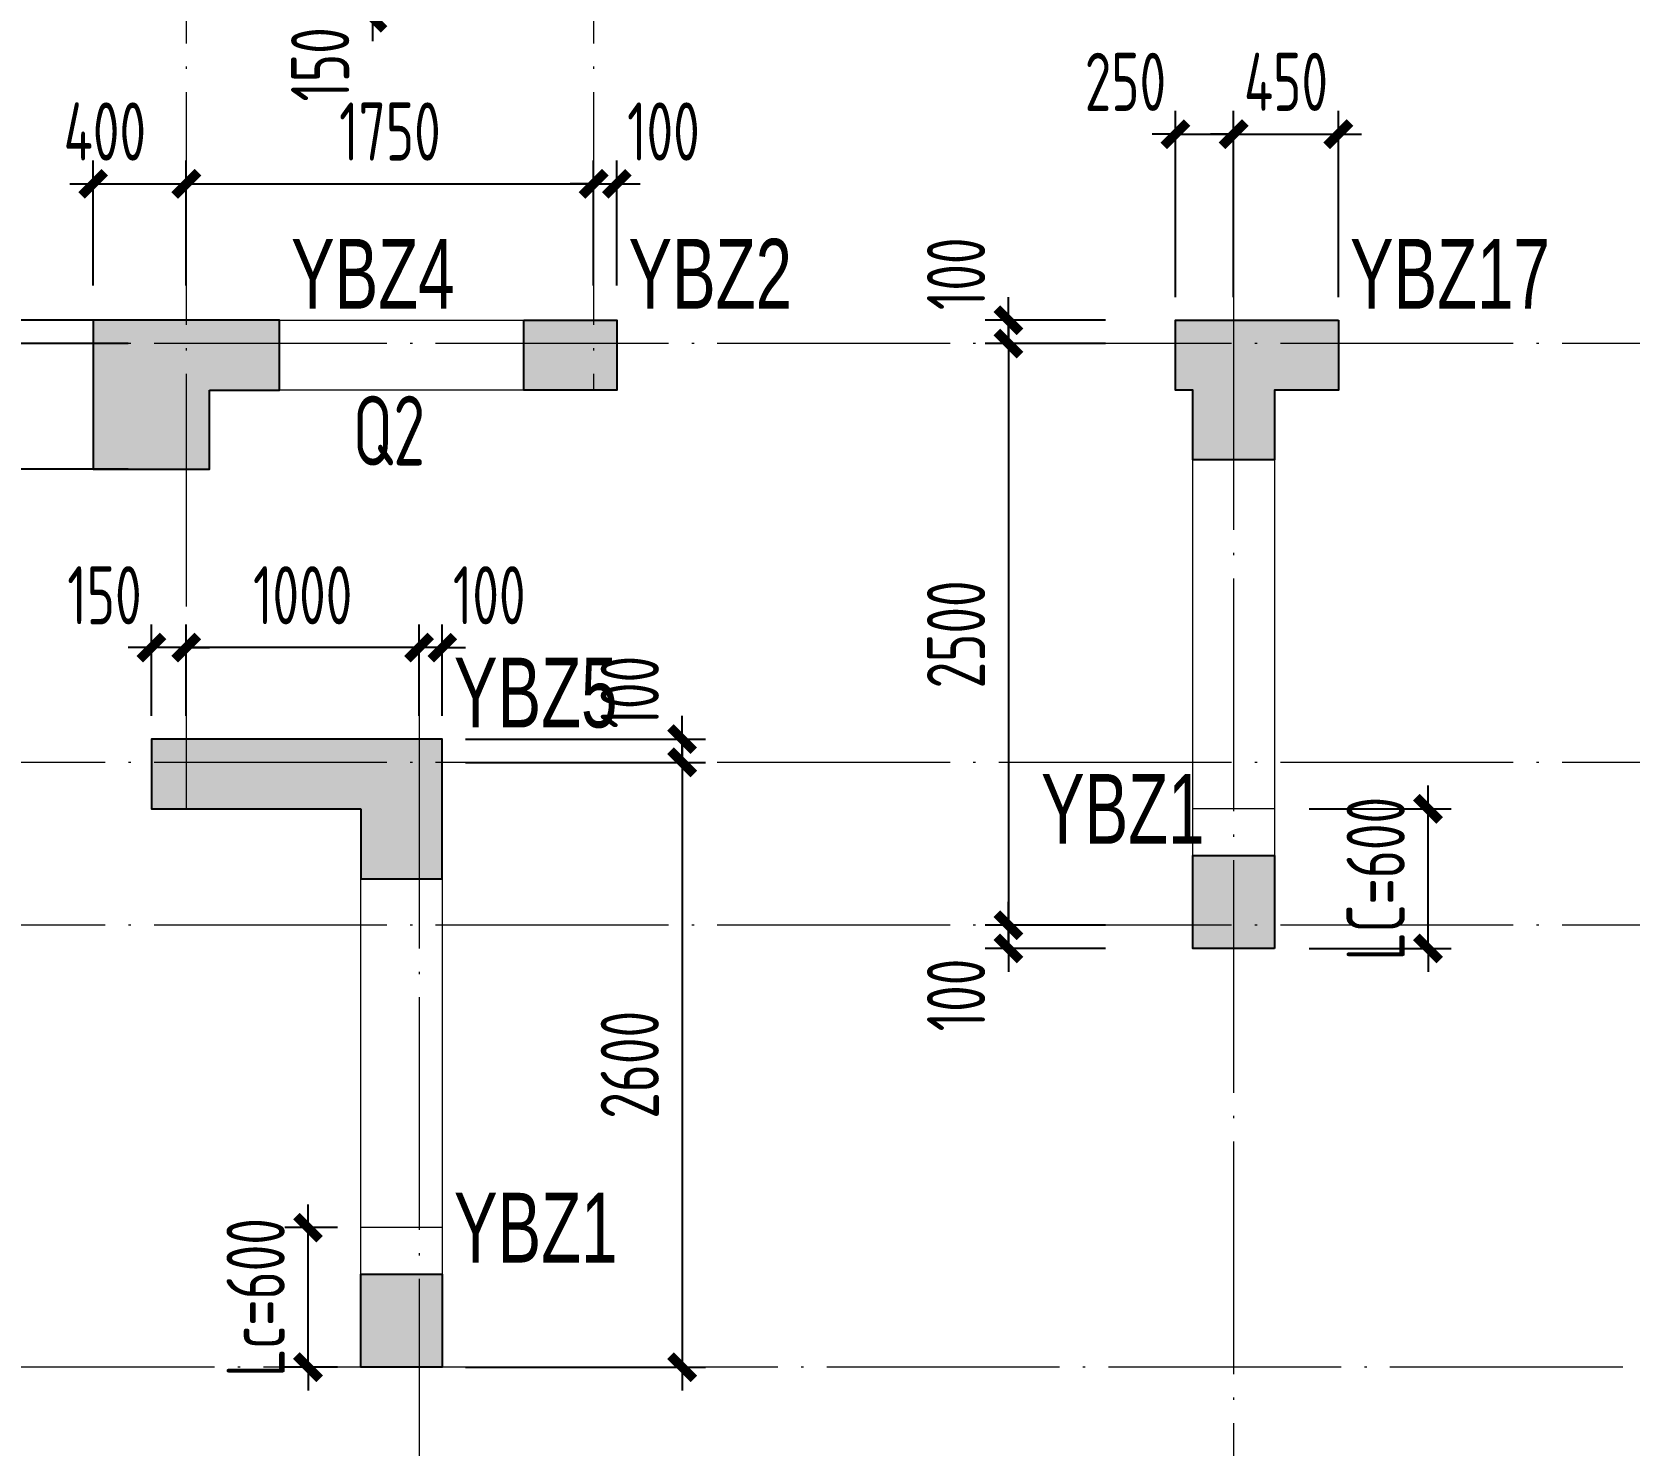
# Model space of a CAD drawing. Extents: x 5874492 to 7194610, y -939842 to -279257.
# Drawn here: x 6306081 to 6312943, y -470524 to -464450 of the extents above; entities that cross this region are included whole.
import ezdxf

# ---------------------------------------------------------------- set-up
doc = ezdxf.new("R2010")
doc.units = 0
doc.header["$LTSCALE"] = 1000
doc.linetypes.add('DOTE', pattern=[2.42, 2, -0.2, 0.02, -0.2])
for name, color, linetype, lineweight in [('A-轴线-塔楼', 1, 'DOTE', 9), ('A-轴线-隔墙', 41, 'DOTE', 9), ('S-基础-HATCH', 251, 'Continuous', 20), ('S-墙柱-DIM', 3, 'Continuous', 20), ('S-墙柱-Lc填充', 8, 'Continuous', 20), ('S-墙柱-WALL', 6, 'Continuous', 20), ('S-墙柱-编号', 4, 'Continuous', 20), ('S-轴网-轴线', 1, 'DOTE', 9), ('S-通用-TEXT', 7, 'Continuous', 20)]:
    doc.layers.add(name, color=color, linetype=linetype, lineweight=lineweight)
doc.layers.add('COLU_TH', color=5, linetype='Continuous')
doc.styles.add('BW_Dim', font='Bweng.shx', dxfattribs={"width": 0.7, "bigfont": 'hztxt.shx'})
doc.styles.add('TSSD_Dimension', font='tssdeng.shx', dxfattribs={"width": 0.7, "bigfont": 'tssdchn.shx'})
doc.styles.add('TSSD_Rein', font='tssdeng.shx', dxfattribs={"width": 0.7, "bigfont": 'hztxt.shx'})
doc.dimstyles.new('TSSD_100_100', dxfattribs={"dimtxt": 250, "dimasz": 100, "dimexe": 100, "dimexo": 100, "dimgap": 100, "dimtad": 1, "dimdec": 0, "dimzin": 0, "dimdsep": 46, "dimtxsty": 'TSSD_Dimension', "dimblk": 'ARCHTICK', "dimcen": 0, "dimdle": 100, "dimclrt": 7, "dimadec": 0, "dimazin": 0, "dimtfac": 1, "dimtdec": 0, "dimtix": 1, "dimtmove": 2, "dimatfit": 0, "dimfxl": 0, "dimtolj": 1, "dimtzin": 0, "dimarcsym": 0})

# ---------------------------------------------------------------- blocks, each defined once
blk = doc.blocks.new('_ArchTick')
at = {"color": 0, "linetype": 'ByBlock', "const_width": 0.4}
blk.add_lwpolyline([(-0.5, -0.5), (0.5, 0.5)], dxfattribs=at)
blk = doc.blocks.new('*D2062')
at = {"layer": 'Defpoints', "color": 0, "transparency": 16777216}
for p in [(6306594.5, -465789.2), (6305794.5, -466329.2), (6306594.5, -466329.2)]:
    blk.add_point(p, dxfattribs=at)
at = {"layer": 'S-墙柱-DIM', "color": 0, "lineweight": -2, "transparency": 16777216}
for p, q in [((6305794.5, -465789.2), (6305794.5, -465689.2)), ((6306494.5, -465789.2), (6305694.5, -465789.2)), ((6305794.5, -465789.2), (6305794.5, -466329.2)), ((6306494.5, -466329.2), (6305694.5, -466329.2)), ((6305794.5, -466329.2), (6305794.5, -466429.2))]:
    blk.add_line(p, q, dxfattribs=at)
at = {"layer": 'S-墙柱-DIM', "color": 0, "lineweight": -2, "transparency": 16777216, "xscale": 100, "yscale": 100, "zscale": 100}
for p, rotation in [((6305794.5, -465789.2), 270), ((6305794.5, -466329.2), 90)]:
    blk.add_blockref('_ArchTick', p, dxfattribs=dict(at, rotation=rotation))
at = {"layer": 'S-墙柱-DIM', "color": 7, "transparency": 16777216, "insert": (6305569.5, -466059.2), "char_height": 250, "attachment_point": 5, "rotation": 90, "style": 'TSSD_Dimension'}
blk.add_mtext('\\A1;540', dxfattribs=at)
blk = doc.blocks.new('*D2063')
at = {"layer": 'Defpoints', "color": 0, "transparency": 16777216}
for p in [(6305794.5, -465689.2), (6306594.5, -465689.2), (6306594.5, -465789.2)]:
    blk.add_point(p, dxfattribs=at)
at = {"layer": 'S-墙柱-DIM', "color": 0, "lineweight": -2, "transparency": 16777216}
for p, q in [((6305794.5, -465689.2), (6305794.5, -465589.2)), ((6306494.5, -465689.2), (6305694.5, -465689.2)), ((6305794.5, -465789.2), (6305794.5, -465689.2)), ((6306494.5, -465789.2), (6305694.5, -465789.2)), ((6305794.5, -465789.2), (6305794.5, -465889.2))]:
    blk.add_line(p, q, dxfattribs=at)
at = {"layer": 'S-墙柱-DIM', "color": 0, "lineweight": -2, "transparency": 16777216, "xscale": 100, "yscale": 100, "zscale": 100}
for p, rotation in [((6305794.5, -465689.2), 270), ((6305794.5, -465789.2), 90)]:
    blk.add_blockref('_ArchTick', p, dxfattribs=dict(at, rotation=rotation))
at = {"layer": 'S-墙柱-DIM', "color": 7, "transparency": 16777216, "insert": (6305569.5, -465489.2), "char_height": 250, "attachment_point": 5, "rotation": 90, "style": 'TSSD_Dimension'}
blk.add_mtext('\\A1;100', dxfattribs=at)
blk = doc.blocks.new('*D2064')
at = {"layer": 'Defpoints', "color": 0, "transparency": 16777216}
for p in [(6306744.5, -465102.7), (6306344.5, -465639.2), (6306744.5, -465639.2)]:
    blk.add_point(p, dxfattribs=at)
at = {"layer": 'S-墙柱-DIM', "color": 0, "lineweight": -2, "transparency": 16777216}
for p, q in [((6306344.5, -465539.2), (6306344.5, -465002.7)), ((6306744.5, -465539.2), (6306744.5, -465002.7)), ((6306244.5, -465102.7), (6306844.5, -465102.7))]:
    blk.add_line(p, q, dxfattribs=at)
at = {"layer": 'S-墙柱-DIM', "color": 0, "lineweight": -2, "transparency": 16777216, "xscale": 100, "yscale": 100, "zscale": 100, "rotation": 180}
blk.add_blockref('_ArchTick', (6306344.5, -465102.7), dxfattribs=at)
at = {"layer": 'S-墙柱-DIM', "color": 0, "lineweight": -2, "transparency": 16777216, "xscale": 100, "yscale": 100, "zscale": 100}
blk.add_blockref('_ArchTick', (6306744.5, -465102.7), dxfattribs=at)
at = {"layer": 'S-墙柱-DIM', "color": 7, "transparency": 16777216, "insert": (6306394.5, -464877.7), "char_height": 250, "attachment_point": 5, "style": 'TSSD_Dimension'}
blk.add_mtext('\\A1;400', dxfattribs=at)
blk = doc.blocks.new('*D2065')
at = {"layer": 'Defpoints', "color": 0, "transparency": 16777216}
for p in [(6308494.5, -465102.7), (6306744.5, -465639.2), (6308494.5, -465639.2)]:
    blk.add_point(p, dxfattribs=at)
at = {"layer": 'S-墙柱-DIM', "color": 0, "lineweight": -2, "transparency": 16777216}
for p, q in [((6306744.5, -465539.2), (6306744.5, -465002.7)), ((6308494.5, -465539.2), (6308494.5, -465002.7)), ((6306644.5, -465102.7), (6308594.5, -465102.7))]:
    blk.add_line(p, q, dxfattribs=at)
at = {"layer": 'S-墙柱-DIM', "color": 0, "lineweight": -2, "transparency": 16777216, "xscale": 100, "yscale": 100, "zscale": 100, "rotation": 180}
blk.add_blockref('_ArchTick', (6306744.5, -465102.7), dxfattribs=at)
at = {"layer": 'S-墙柱-DIM', "color": 0, "lineweight": -2, "transparency": 16777216, "xscale": 100, "yscale": 100, "zscale": 100}
blk.add_blockref('_ArchTick', (6308494.5, -465102.7), dxfattribs=at)
at = {"layer": 'S-墙柱-DIM', "color": 7, "transparency": 16777216, "insert": (6307619.5, -464877.7), "char_height": 250, "attachment_point": 5, "style": 'TSSD_Dimension'}
blk.add_mtext('\\A1;1750', dxfattribs=at)
blk = doc.blocks.new('*D2066')
at = {"layer": 'Defpoints', "color": 0, "transparency": 16777216}
for p in [(6308594.5, -465102.7), (6308494.5, -465639.2), (6308594.5, -465639.2)]:
    blk.add_point(p, dxfattribs=at)
at = {"layer": 'S-墙柱-DIM', "color": 0, "lineweight": -2, "transparency": 16777216}
for p, q in [((6308494.5, -465539.2), (6308494.5, -465002.7)), ((6308594.5, -465539.2), (6308594.5, -465002.7)), ((6308494.5, -465102.7), (6308394.5, -465102.7)), ((6308494.5, -465102.7), (6308594.5, -465102.7)), ((6308594.5, -465102.7), (6308694.5, -465102.7))]:
    blk.add_line(p, q, dxfattribs=at)
at = {"layer": 'S-墙柱-DIM', "color": 0, "lineweight": -2, "transparency": 16777216, "xscale": 100, "yscale": 100, "zscale": 100}
blk.add_blockref('_ArchTick', (6308494.5, -465102.7), dxfattribs=at)
at = {"layer": 'S-墙柱-DIM', "color": 0, "lineweight": -2, "transparency": 16777216, "xscale": 100, "yscale": 100, "zscale": 100, "rotation": 180}
blk.add_blockref('_ArchTick', (6308594.5, -465102.7), dxfattribs=at)
at = {"layer": 'S-墙柱-DIM', "color": 7, "transparency": 16777216, "insert": (6308794.5, -464877.7), "char_height": 250, "attachment_point": 5, "style": 'TSSD_Dimension'}
blk.add_mtext('\\A1;100', dxfattribs=at)
blk = doc.blocks.new('*D2067')
at = {"layer": 'Defpoints', "color": 0, "transparency": 16777216}
for p in [(6307844.5, -467589.2), (6307844.5, -470189.2), (6308875, -470189.2)]:
    blk.add_point(p, dxfattribs=at)
at = {"layer": 'S-墙柱-DIM', "color": 0, "lineweight": -2, "transparency": 16777216}
for p, q in [((6308875, -467489.2), (6308875, -470289.2)), ((6307944.5, -467589.2), (6308975, -467589.2)), ((6307944.5, -470189.2), (6308975, -470189.2))]:
    blk.add_line(p, q, dxfattribs=at)
at = {"layer": 'S-墙柱-DIM', "color": 0, "lineweight": -2, "transparency": 16777216, "xscale": 100, "yscale": 100, "zscale": 100}
for p, rotation in [((6308875, -467589.2), 90), ((6308875, -470189.2), 270)]:
    blk.add_blockref('_ArchTick', p, dxfattribs=dict(at, rotation=rotation))
at = {"layer": 'S-墙柱-DIM', "color": 7, "transparency": 16777216, "insert": (6308650, -468889.2), "char_height": 250, "attachment_point": 5, "rotation": 90, "style": 'TSSD_Dimension'}
blk.add_mtext('\\A1;2600', dxfattribs=at)
blk = doc.blocks.new('*D2068')
at = {"layer": 'Defpoints', "color": 0, "transparency": 16777216}
for p in [(6307844.5, -467489.2), (6308875, -467489.2), (6307844.5, -467589.2)]:
    blk.add_point(p, dxfattribs=at)
at = {"layer": 'S-墙柱-DIM', "color": 0, "lineweight": -2, "transparency": 16777216}
for p, q in [((6308875, -467489.2), (6308875, -467389.2)), ((6307944.5, -467489.2), (6308975, -467489.2)), ((6308875, -467589.2), (6308875, -467489.2)), ((6307944.5, -467589.2), (6308975, -467589.2)), ((6308875, -467589.2), (6308875, -467689.2))]:
    blk.add_line(p, q, dxfattribs=at)
at = {"layer": 'S-墙柱-DIM', "color": 0, "lineweight": -2, "transparency": 16777216, "xscale": 100, "yscale": 100, "zscale": 100}
for p, rotation in [((6308875, -467489.2), 270), ((6308875, -467589.2), 90)]:
    blk.add_blockref('_ArchTick', p, dxfattribs=dict(at, rotation=rotation))
at = {"layer": 'S-墙柱-DIM', "color": 7, "transparency": 16777216, "insert": (6308650, -467287.6), "char_height": 250, "attachment_point": 5, "rotation": 90, "style": 'TSSD_Dimension'}
blk.add_mtext('\\A1;100', dxfattribs=at)
blk = doc.blocks.new('*D2069')
at = {"layer": 'Defpoints', "color": 0, "transparency": 16777216}
for p in [(6306594.5, -467096), (6306594.5, -467489.2), (6306744.5, -467489.2)]:
    blk.add_point(p, dxfattribs=at)
at = {"layer": 'S-墙柱-DIM', "color": 0, "lineweight": -2, "transparency": 16777216}
for p, q in [((6306594.5, -467389.2), (6306594.5, -466996)), ((6306744.5, -467389.2), (6306744.5, -466996)), ((6306594.5, -467096), (6306494.5, -467096)), ((6306744.5, -467096), (6306594.5, -467096)), ((6306744.5, -467096), (6306844.5, -467096))]:
    blk.add_line(p, q, dxfattribs=at)
at = {"layer": 'S-墙柱-DIM', "color": 0, "lineweight": -2, "transparency": 16777216, "xscale": 100, "yscale": 100, "zscale": 100}
blk.add_blockref('_ArchTick', (6306594.5, -467096), dxfattribs=at)
at = {"layer": 'S-墙柱-DIM', "color": 0, "lineweight": -2, "transparency": 16777216, "xscale": 100, "yscale": 100, "zscale": 100, "rotation": 180}
blk.add_blockref('_ArchTick', (6306744.5, -467096), dxfattribs=at)
at = {"layer": 'S-墙柱-DIM', "color": 7, "transparency": 16777216, "insert": (6306392.9, -466871), "char_height": 250, "attachment_point": 5, "style": 'TSSD_Dimension'}
blk.add_mtext('\\A1;150', dxfattribs=at)
blk = doc.blocks.new('*D2070')
at = {"layer": 'Defpoints', "color": 0, "transparency": 16777216}
for p in [(6306744.5, -467096), (6306744.5, -467489.2), (6307744.5, -467489.2)]:
    blk.add_point(p, dxfattribs=at)
at = {"layer": 'S-墙柱-DIM', "color": 0, "lineweight": -2, "transparency": 16777216}
for p, q in [((6306744.5, -467389.2), (6306744.5, -466996)), ((6307744.5, -467389.2), (6307744.5, -466996)), ((6307844.5, -467096), (6306644.5, -467096))]:
    blk.add_line(p, q, dxfattribs=at)
at = {"layer": 'S-墙柱-DIM', "color": 0, "lineweight": -2, "transparency": 16777216, "xscale": 100, "yscale": 100, "zscale": 100, "rotation": 180}
blk.add_blockref('_ArchTick', (6306744.5, -467096), dxfattribs=at)
at = {"layer": 'S-墙柱-DIM', "color": 0, "lineweight": -2, "transparency": 16777216, "xscale": 100, "yscale": 100, "zscale": 100}
blk.add_blockref('_ArchTick', (6307744.5, -467096), dxfattribs=at)
at = {"layer": 'S-墙柱-DIM', "color": 7, "transparency": 16777216, "insert": (6307244.5, -466871), "char_height": 250, "attachment_point": 5, "style": 'TSSD_Dimension'}
blk.add_mtext('\\A1;1000', dxfattribs=at)
blk = doc.blocks.new('*D2071')
at = {"layer": 'Defpoints', "color": 0, "transparency": 16777216}
for p in [(6307744.5, -467096), (6307744.5, -467489.2), (6307844.5, -467489.2)]:
    blk.add_point(p, dxfattribs=at)
at = {"layer": 'S-墙柱-DIM', "color": 0, "lineweight": -2, "transparency": 16777216}
for p, q in [((6307744.5, -467389.2), (6307744.5, -466996)), ((6307844.5, -467389.2), (6307844.5, -466996)), ((6307744.5, -467096), (6307644.5, -467096)), ((6307844.5, -467096), (6307744.5, -467096)), ((6307844.5, -467096), (6307944.5, -467096))]:
    blk.add_line(p, q, dxfattribs=at)
at = {"layer": 'S-墙柱-DIM', "color": 0, "lineweight": -2, "transparency": 16777216, "xscale": 100, "yscale": 100, "zscale": 100}
blk.add_blockref('_ArchTick', (6307744.5, -467096), dxfattribs=at)
at = {"layer": 'S-墙柱-DIM', "color": 0, "lineweight": -2, "transparency": 16777216, "xscale": 100, "yscale": 100, "zscale": 100, "rotation": 180}
blk.add_blockref('_ArchTick', (6307844.5, -467096), dxfattribs=at)
at = {"layer": 'S-墙柱-DIM', "color": 7, "transparency": 16777216, "insert": (6308046.1, -466871), "char_height": 250, "attachment_point": 5, "style": 'TSSD_Dimension'}
blk.add_mtext('\\A1;100', dxfattribs=at)
blk = doc.blocks.new('*D2076')
at = {"layer": 'Defpoints', "color": 0, "transparency": 16777216}
for p in [(6310276.8, -468289.2), (6310794.5, -468289.2), (6310794.5, -468389.2)]:
    blk.add_point(p, dxfattribs=at)
at = {"layer": 'S-墙柱-DIM', "color": 0, "lineweight": -2, "transparency": 16777216}
for p, q in [((6310276.8, -468289.2), (6310276.8, -468189.2)), ((6310694.5, -468289.2), (6310176.8, -468289.2)), ((6310276.8, -468389.2), (6310276.8, -468289.2)), ((6310694.5, -468389.2), (6310176.8, -468389.2)), ((6310276.8, -468389.2), (6310276.8, -468489.2))]:
    blk.add_line(p, q, dxfattribs=at)
at = {"layer": 'S-墙柱-DIM', "color": 0, "lineweight": -2, "transparency": 16777216, "xscale": 100, "yscale": 100, "zscale": 100}
for p, rotation in [((6310276.8, -468289.2), 270), ((6310276.8, -468389.2), 90)]:
    blk.add_blockref('_ArchTick', p, dxfattribs=dict(at, rotation=rotation))
at = {"layer": 'S-墙柱-DIM', "color": 7, "transparency": 16777216, "insert": (6310051.8, -468589.2), "char_height": 250, "attachment_point": 5, "rotation": 90, "style": 'TSSD_Dimension'}
blk.add_mtext('\\A1;100', dxfattribs=at)
blk = doc.blocks.new('*D2077')
at = {"layer": 'Defpoints', "color": 0, "transparency": 16777216}
for p in [(6310794.5, -465789.2), (6310276.8, -468289.2), (6310794.5, -468289.2)]:
    blk.add_point(p, dxfattribs=at)
at = {"layer": 'S-墙柱-DIM', "color": 0, "lineweight": -2, "transparency": 16777216}
for p, q in [((6310276.8, -465689.2), (6310276.8, -468389.2)), ((6310694.5, -465789.2), (6310176.8, -465789.2)), ((6310694.5, -468289.2), (6310176.8, -468289.2))]:
    blk.add_line(p, q, dxfattribs=at)
at = {"layer": 'S-墙柱-DIM', "color": 0, "lineweight": -2, "transparency": 16777216, "xscale": 100, "yscale": 100, "zscale": 100}
for p, rotation in [((6310276.8, -465789.2), 90), ((6310276.8, -468289.2), 270)]:
    blk.add_blockref('_ArchTick', p, dxfattribs=dict(at, rotation=rotation))
at = {"layer": 'S-墙柱-DIM', "color": 7, "transparency": 16777216, "insert": (6310051.8, -467039.2), "char_height": 250, "attachment_point": 5, "rotation": 90, "style": 'TSSD_Dimension'}
blk.add_mtext('\\A1;2500', dxfattribs=at)
blk = doc.blocks.new('*D2078')
at = {"layer": 'Defpoints', "color": 0, "transparency": 16777216}
for p in [(6310276.8, -465689.2), (6310794.5, -465689.2), (6310794.5, -465789.2)]:
    blk.add_point(p, dxfattribs=at)
at = {"layer": 'S-墙柱-DIM', "color": 0, "lineweight": -2, "transparency": 16777216}
for p, q in [((6310276.8, -465689.2), (6310276.8, -465589.2)), ((6310694.5, -465689.2), (6310176.8, -465689.2)), ((6310276.8, -465789.2), (6310276.8, -465689.2)), ((6310694.5, -465789.2), (6310176.8, -465789.2)), ((6310276.8, -465789.2), (6310276.8, -465889.2))]:
    blk.add_line(p, q, dxfattribs=at)
at = {"layer": 'S-墙柱-DIM', "color": 0, "lineweight": -2, "transparency": 16777216, "xscale": 100, "yscale": 100, "zscale": 100}
for p, rotation in [((6310276.8, -465689.2), 270), ((6310276.8, -465789.2), 90)]:
    blk.add_blockref('_ArchTick', p, dxfattribs=dict(at, rotation=rotation))
at = {"layer": 'S-墙柱-DIM', "color": 7, "transparency": 16777216, "insert": (6310051.8, -465489.2), "char_height": 250, "attachment_point": 5, "rotation": 90, "style": 'TSSD_Dimension'}
blk.add_mtext('\\A1;100', dxfattribs=at)
blk = doc.blocks.new('*D2079')
at = {"layer": 'Defpoints', "color": 0, "transparency": 16777216}
for p in [(6311244.5, -464889.2), (6310994.5, -465689.2), (6311244.5, -465689.2)]:
    blk.add_point(p, dxfattribs=at)
at = {"layer": 'S-墙柱-DIM', "color": 0, "lineweight": -2, "transparency": 16777216}
for p, q in [((6310994.5, -465589.2), (6310994.5, -464789.2)), ((6311244.5, -465589.2), (6311244.5, -464789.2)), ((6310994.5, -464889.2), (6310894.5, -464889.2)), ((6310994.5, -464889.2), (6311244.5, -464889.2)), ((6311244.5, -464889.2), (6311344.5, -464889.2))]:
    blk.add_line(p, q, dxfattribs=at)
at = {"layer": 'S-墙柱-DIM', "color": 0, "lineweight": -2, "transparency": 16777216, "xscale": 100, "yscale": 100, "zscale": 100}
blk.add_blockref('_ArchTick', (6310994.5, -464889.2), dxfattribs=at)
at = {"layer": 'S-墙柱-DIM', "color": 0, "lineweight": -2, "transparency": 16777216, "xscale": 100, "yscale": 100, "zscale": 100, "rotation": 180}
blk.add_blockref('_ArchTick', (6311244.5, -464889.2), dxfattribs=at)
at = {"layer": 'S-墙柱-DIM', "color": 7, "transparency": 16777216, "insert": (6310779.5, -464664.2), "char_height": 250, "attachment_point": 5, "style": 'TSSD_Dimension'}
blk.add_mtext('\\A1;250', dxfattribs=at)
blk = doc.blocks.new('*D2080')
at = {"layer": 'Defpoints', "color": 0, "transparency": 16777216}
for p in [(6311694.5, -464889.2), (6311244.5, -465689.2), (6311694.5, -465689.2)]:
    blk.add_point(p, dxfattribs=at)
at = {"layer": 'S-墙柱-DIM', "color": 0, "lineweight": -2, "transparency": 16777216}
for p, q in [((6311244.5, -465589.2), (6311244.5, -464789.2)), ((6311694.5, -465589.2), (6311694.5, -464789.2)), ((6311244.5, -464889.2), (6311144.5, -464889.2)), ((6311244.5, -464889.2), (6311694.5, -464889.2)), ((6311694.5, -464889.2), (6311794.5, -464889.2))]:
    blk.add_line(p, q, dxfattribs=at)
at = {"layer": 'S-墙柱-DIM', "color": 0, "lineweight": -2, "transparency": 16777216, "xscale": 100, "yscale": 100, "zscale": 100}
blk.add_blockref('_ArchTick', (6311244.5, -464889.2), dxfattribs=at)
at = {"layer": 'S-墙柱-DIM', "color": 0, "lineweight": -2, "transparency": 16777216, "xscale": 100, "yscale": 100, "zscale": 100, "rotation": 180}
blk.add_blockref('_ArchTick', (6311694.5, -464889.2), dxfattribs=at)
at = {"layer": 'S-墙柱-DIM', "color": 7, "transparency": 16777216, "insert": (6311469.5, -464664.2), "char_height": 250, "attachment_point": 5, "style": 'TSSD_Dimension'}
blk.add_mtext('\\A1;450', dxfattribs=at)
blk = doc.blocks.new('*D2081')
at = {"layer": 'Defpoints', "color": 0, "transparency": 16777216}
for p in [(6307544.5, -464239.2), (6308344.5, -464239.2), (6308344.5, -464389.2)]:
    blk.add_point(p, dxfattribs=at)
at = {"layer": 'S-墙柱-DIM', "color": 0, "lineweight": -2, "transparency": 16777216}
for p, q in [((6307544.5, -464239.2), (6307544.5, -464139.2)), ((6308244.5, -464239.2), (6307444.5, -464239.2)), ((6307544.5, -464389.2), (6307544.5, -464239.2)), ((6308244.5, -464389.2), (6307444.5, -464389.2)), ((6307544.5, -464389.2), (6307544.5, -464489.2))]:
    blk.add_line(p, q, dxfattribs=at)
at = {"layer": 'S-墙柱-DIM', "color": 0, "lineweight": -2, "transparency": 16777216, "xscale": 100, "yscale": 100, "zscale": 100}
for p, rotation in [((6307544.5, -464239.2), 270), ((6307544.5, -464389.2), 90)]:
    blk.add_blockref('_ArchTick', p, dxfattribs=dict(at, rotation=rotation))
at = {"layer": 'S-墙柱-DIM', "color": 7, "transparency": 16777216, "insert": (6307319.5, -464589.2), "char_height": 250, "attachment_point": 5, "rotation": 90, "style": 'TSSD_Dimension'}
blk.add_mtext('\\A1;150', dxfattribs=at)
blk = doc.blocks.new('*D2114')
at = {"layer": 'Defpoints', "color": 0, "transparency": 16777216}
for p in [(6307267.4, -469589.2), (6307494.5, -469589.2), (6307494.5, -470189.2)]:
    blk.add_point(p, dxfattribs=at)
at = {"layer": 'S-墙柱-DIM', "color": 0, "lineweight": -2, "transparency": 16777216}
for p, q in [((6307267.4, -469589.2), (6307267.4, -469489.2)), ((6307394.5, -469589.2), (6307167.4, -469589.2)), ((6307267.4, -470189.2), (6307267.4, -469589.2)), ((6307394.5, -470189.2), (6307167.4, -470189.2)), ((6307267.4, -470189.2), (6307267.4, -470289.2))]:
    blk.add_line(p, q, dxfattribs=at)
at = {"layer": 'S-墙柱-DIM', "color": 0, "lineweight": -2, "transparency": 16777216, "xscale": 100, "yscale": 100, "zscale": 100}
for p, rotation in [((6307267.4, -469589.2), 270), ((6307267.4, -470189.2), 90)]:
    blk.add_blockref('_ArchTick', p, dxfattribs=dict(at, rotation=rotation))
at = {"layer": 'S-墙柱-DIM', "color": 7, "transparency": 16777216, "insert": (6307042.4, -469889.2), "char_height": 250, "attachment_point": 5, "rotation": 90, "style": 'TSSD_Dimension'}
blk.add_mtext('\\A1;Lc=600', dxfattribs=at)
blk = doc.blocks.new('*D2117')
at = {"layer": 'Defpoints', "color": 0, "transparency": 16777216}
for p in [(6311469.5, -467789.2), (6312079.8, -467789.2), (6311469.5, -468389.2)]:
    blk.add_point(p, dxfattribs=at)
at = {"layer": 'S-墙柱-DIM', "color": 0, "lineweight": -2, "transparency": 16777216}
for p, q in [((6312079.8, -467789.2), (6312079.8, -467689.2)), ((6311569.5, -467789.2), (6312179.8, -467789.2)), ((6312079.8, -468389.2), (6312079.8, -467789.2)), ((6311569.5, -468389.2), (6312179.8, -468389.2)), ((6312079.8, -468389.2), (6312079.8, -468489.2))]:
    blk.add_line(p, q, dxfattribs=at)
at = {"layer": 'S-墙柱-DIM', "color": 0, "lineweight": -2, "transparency": 16777216, "xscale": 100, "yscale": 100, "zscale": 100}
for p, rotation in [((6312079.8, -467789.2), 270), ((6312079.8, -468389.2), 90)]:
    blk.add_blockref('_ArchTick', p, dxfattribs=dict(at, rotation=rotation))
at = {"layer": 'S-墙柱-DIM', "color": 7, "transparency": 16777216, "insert": (6311854.8, -468089.2), "char_height": 250, "attachment_point": 5, "rotation": 90, "style": 'TSSD_Dimension'}
blk.add_mtext('\\A1;LC=600', dxfattribs=at)
blk = doc.blocks.new('A$C3FF375C5')
at = {"layer": 'A-轴线-塔楼', "linetype": 'DOTE', "ltscale": 0.5}
for p, q in [((19100, 18440.3), (19100, 8100)), ((20850, 18440.3), (20850, 9900)), ((23600, 10300), (23600, -8548.9)), ((59891.4, 10100), (-2283.6, 10100)), ((20100, 8500), (20100, -8548.9)), ((59891.4, 8300), (-2283.6, 8300)), ((59891.4, 7600), (-2283.6, 7600)), ((33741.8, 5700), (12955.9, 5700))]:
    blk.add_line(p, q, dxfattribs=at)
at = {"layer": 'A-轴线-隔墙', "ltscale": 0.5}
blk.add_line((33741.8, 5700), (12955.9, 5700), dxfattribs=at)

msp = doc.modelspace()

# ---------------------------------------------------------------- hatches: boundary and pattern name
at = {"layer": 'S-基础-HATCH'}
h = msp.add_hatch(color=256, dxfattribs=at)
h.paths.add_polyline_path([(6328994.5, -466659.2), (6328644.5, -466659.2), (6328644.5, -466189.2), (6328494.5, -466189.2), (6328494.5, -465989.2), (6328344.5, -465989.2), (6328344.5, -465689.2), (6328644.5, -465689.2), (6328644.5, -465389.2), (6328994.5, -465389.2)])
h.paths.add_polyline_path([(6293494.5, -466659.2), (6293844.5, -466659.2), (6293844.5, -466189.2), (6293994.5, -466189.2), (6293994.5, -465989.2), (6294144.5, -465989.2), (6294144.5, -465689.2), (6293844.5, -465689.2), (6293844.5, -465389.2), (6293494.5, -465389.2)])
h.paths.add_polyline_path([(6300644.5, -463139.2), (6300644.5, -463439.2), (6300944.5, -463439.2), (6300944.5, -463364.2), (6301144.5, -463364.2), (6301144.5, -462864.2), (6300944.5, -462864.2), (6300944.5, -462639.2), (6300644.5, -462639.2), (6300644.5, -462939.2), (6300344.5, -462939.2), (6300344.5, -463139.2)])
h.paths.add_polyline_path([(6314194.5, -464389.2), (6313894.5, -464389.2), (6313894.5, -463489.2), (6313594.5, -463489.2), (6313594.5, -463189.2), (6314394.6, -463189.2), (6314394.6, -463689.2), (6314194.5, -463689.2)])
h.paths.add_polyline_path([(6308294.5, -464389.2), (6308594.5, -464389.2), (6308594.5, -463489.2), (6308894.5, -463489.2), (6308894.5, -463189.2), (6308094.5, -463189.2), (6308094.5, -463689.2), (6308294.5, -463689.2)])
h.paths.add_polyline_path([(6311794.5, -463289.2), (6312294.5, -463289.2), (6312294.5, -462889.2), (6312494.5, -462889.2), (6312494.5, -463189.2), (6312794.5, -463189.2), (6312794.5, -463489.2), (6311794.5, -463489.2)])
h.paths.add_polyline_path([(6310694.5, -463289.2), (6310194.5, -463289.2), (6310194.5, -462889.2), (6309994.5, -462889.2), (6309994.5, -463189.2), (6309694.5, -463189.2), (6309694.5, -463489.2), (6310694.5, -463489.2)])
h.paths.add_polyline_path([(6312494.5, -461889.2), (6312294.5, -461889.2), (6312294.5, -461189.2), (6311994.5, -461189.2), (6311994.5, -460989.2), (6312894.5, -460989.2), (6312894.5, -461589.2), (6312494.5, -461589.2)])
h.paths.add_polyline_path([(6309994.5, -461889.2), (6310194.5, -461889.2), (6310194.5, -461189.2), (6310494.5, -461189.2), (6310494.5, -460989.2), (6309594.5, -460989.2), (6309594.5, -461589.2), (6309994.5, -461589.2)])
h.paths.add_polyline_path([(6320544.5, -464339.2), (6320844.5, -464339.2), (6320844.5, -463439.2), (6321144.5, -463439.2), (6321144.5, -463239.2), (6320844.5, -463239.2), (6320844.5, -462939.2), (6320544.5, -462939.2), (6320544.5, -463239.2), (6320344.5, -463239.2), (6320344.5, -463739.2), (6320544.5, -463739.2)])
h.paths.add_polyline_path([(6323344.5, -462789.2), (6323544.5, -462789.2), (6323544.5, -463439.2), (6323044.5, -463439.2), (6323044.5, -463239.2), (6323344.5, -463239.2)])
h.paths.add_polyline_path([(6325544.5, -475739.2), (6324794.5, -475739.2), (6324794.5, -475589.2), (6324794.5, -475289.2), (6324444.5, -475289.2), (6324444.5, -475589.2), (6324444.5, -475739.2), (6323744.5, -475739.2), (6323744.5, -476089.2), (6325544.5, -476089.2)])
h.paths.add_polyline_path([(6317044.5, -475739.2), (6317769.5, -475739.2), (6317769.5, -475589.2), (6317769.5, -475239.2), (6318119.5, -475239.2), (6318119.5, -475589.2), (6318119.5, -475739.2), (6318844.5, -475739.2), (6318844.5, -476089.2), (6317044.5, -476089.2)])
h.paths.add_polyline_path([(6310344.5, -475739.2), (6311069.5, -475739.2), (6311069.5, -475589.2), (6311069.5, -475239.2), (6311419.5, -475239.2), (6311419.5, -475589.2), (6311419.5, -475739.2), (6312144.5, -475739.2), (6312144.5, -476089.2), (6310344.5, -476089.2)])
h.paths.add_polyline_path([(6324444.5, -472639.2), (6324444.5, -472039.2), (6324794.5, -472039.2), (6324794.5, -472639.2)])
h.paths.add_polyline_path([(6303644.5, -475739.2), (6304369.5, -475739.2), (6304369.5, -475589.2), (6304369.5, -475239.2), (6304719.5, -475239.2), (6304719.5, -475589.2), (6304719.5, -475589.2), (6304719.5, -475739.2), (6305444.5, -475739.2), (6305444.5, -476089.2), (6303644.5, -476089.2)])
h.paths.add_polyline_path([(6296944.5, -475739.2), (6297694.5, -475739.2), (6297694.5, -475539.2), (6297694.5, -475239.2), (6298044.5, -475239.2), (6298044.5, -475539.2), (6298044.5, -475739.2), (6298744.5, -475739.2), (6298744.5, -476089.2), (6296944.5, -476089.2)])
h.paths.add_polyline_path([(6287894.5, -475789.2), (6287894.5, -475489.2), (6287544.5, -475489.2), (6287544.5, -476389.2), (6288044.5, -476389.2), (6288044.5, -475789.2)])
h.paths.add_polyline_path([(6287894.5, -468489.2), (6288634.5, -468489.2), (6288634.5, -468139.2), (6287544.5, -468139.2), (6287544.5, -468839.2), (6287894.5, -468839.2)])
h.paths.add_polyline_path([(6293494.5, -468489.2), (6293494.5, -468789.2), (6293844.5, -468789.2), (6293844.5, -468139.2), (6292919.5, -468139.2), (6292919.5, -468489.2)])
h.paths.add_polyline_path([(6293844.5, -470589.2), (6293844.5, -471189.2), (6293494.5, -471189.2), (6293494.5, -470589.2)])
h.paths.add_polyline_path([(6293494.5, -472239.2), (6293844.5, -472239.2), (6293844.5, -472839.2), (6293494.5, -472839.2)])
h.paths.add_polyline_path([(6293494.5, -475789.2), (6293244.5, -475789.2), (6293244.5, -476389.2), (6293844.5, -476389.2), (6293844.5, -475489.2), (6293494.5, -475489.2)])
h.paths.add_polyline_path([(6297694.5, -472039.2), (6298044.5, -472039.2), (6298044.5, -472639.2), (6297694.5, -472639.2)])
h.paths.add_polyline_path([(6293494.5, -461389.2), (6293494.5, -461689.2), (6293844.5, -461689.2), (6293844.5, -460639.2), (6293194.5, -460639.2), (6293194.5, -461389.2)])
h.paths.add_polyline_path([(6296144.5, -465689.2), (6296544.5, -465689.2), (6296544.5, -465989.2), (6296144.5, -465989.2)])
h.paths.add_polyline_path([(6300644.5, -460839.2), (6300344.5, -460839.2), (6300344.5, -460539.2), (6301244.5, -460539.2), (6301244.5, -461139.2), (6300944.5, -461139.2), (6300944.5, -461439.2), (6300644.5, -461439.2)])
h.paths.add_polyline_path([(6300944.5, -464339.2), (6300644.5, -464339.2), (6300644.5, -463939.2), (6300944.5, -463939.2)])
h.paths.add_polyline_path([(6298544.5, -460839.2), (6298544.5, -461339.2), (6298344.5, -461339.2), (6298344.5, -460539.2), (6298844.5, -460539.2), (6298844.5, -460839.2)])
h.paths.add_polyline_path([(6298544.5, -462939.2), (6298544.5, -462439.2), (6298344.5, -462439.2), (6298344.5, -463139.2), (6298844.5, -463139.2), (6298844.5, -462939.2)])
h.paths.add_polyline_path([(6300619.5, -465989.2), (6300619.5, -465689.2), (6301019.5, -465689.2), (6301019.5, -465989.2)])
h.paths.add_polyline_path([(6302244.5, -465989.2), (6302244.5, -466329.2), (6302744.5, -466329.2), (6302744.5, -465689.2), (6301944.5, -465689.2), (6301944.5, -465989.2)])
h.paths.add_polyline_path([(6298044.5, -468389.2), (6297694.5, -468389.2), (6297694.5, -467989.2), (6298044.5, -467989.2)])
h.paths.add_polyline_path([(6298044.5, -465989.2), (6298294.5, -465989.2), (6298294.5, -465689.2), (6297694.5, -465689.2), (6297694.5, -466289.2), (6298044.5, -466289.2)])
h.paths.add_polyline_path([(6301594.5, -470189.2), (6301244.5, -470189.2), (6301244.5, -469789.2), (6301594.5, -469789.2)])
h.paths.add_polyline_path([(6301594.5, -467789.2), (6302494.5, -467789.2), (6302494.5, -467489.2), (6301244.5, -467489.2), (6301244.5, -468089.2), (6301594.5, -468089.2)])
h.paths.add_polyline_path([(6307494.5, -467789.2), (6307494.5, -468089.2), (6307844.5, -468089.2), (6307844.5, -467489.2), (6306594.5, -467489.2), (6306594.5, -467789.2)])
h.paths.add_polyline_path([(6307844.5, -469789.2), (6307844.5, -470189.2), (6307494.5, -470189.2), (6307494.5, -469789.2)])
h.paths.add_polyline_path([(6305044.5, -467489.2), (6305044.5, -467689.2), (6304719.5, -467689.2), (6304719.5, -467989.2), (6304369.5, -467989.2), (6304369.5, -467689.2), (6304044.5, -467689.2), (6304044.5, -467489.2)])
h.paths.add_polyline_path([(6304719.5, -470189.2), (6304369.5, -470189.2), (6304369.5, -469789.2), (6304719.5, -469789.2)])
h.paths.add_polyline_path([(6301594.5, -474289.2), (6301244.5, -474289.2), (6301244.5, -473889.2), (6301594.5, -473889.2)])
h.paths.add_polyline_path([(6301594.5, -472089.2), (6301844.5, -472089.2), (6301844.5, -471789.2), (6301244.5, -471789.2), (6301244.5, -472389.2), (6301594.5, -472389.2)])
h.paths.add_polyline_path([(6307494.5, -472089.2), (6307494.5, -472389.2), (6307844.5, -472389.2), (6307844.5, -471789.2), (6307244.5, -471789.2), (6307244.5, -472089.2)])
h.paths.add_polyline_path([(6307844.5, -473889.2), (6307844.5, -474289.2), (6307494.5, -474289.2), (6307494.5, -473889.2)])
h.paths.add_polyline_path([(6304369.5, -471389.2), (6304719.5, -471389.2), (6304719.5, -471989.2), (6304369.5, -471989.2)])
h.paths.add_polyline_path([(6311069.5, -472039.2), (6311419.5, -472039.2), (6311419.5, -472639.2), (6311069.5, -472639.2)])
h.paths.add_polyline_path([(6320894.5, -467789.2), (6320894.5, -468089.2), (6321244.5, -468089.2), (6321244.5, -467489.2), (6319994.5, -467489.2), (6319994.5, -467789.2)])
h.paths.add_polyline_path([(6321244.5, -469789.2), (6321244.5, -470189.2), (6320894.5, -470189.2), (6320894.5, -469789.2)])
h.paths.add_polyline_path([(6320894.5, -472089.2), (6320894.5, -472389.2), (6321244.5, -472389.2), (6321244.5, -471789.2), (6320644.5, -471789.2), (6320644.5, -472089.2)])
h.paths.add_polyline_path([(6321244.5, -473889.2), (6321244.5, -474289.2), (6320894.5, -474289.2), (6320894.5, -473889.2)])
h.paths.add_polyline_path([(6318444.5, -467489.2), (6318444.5, -467689.2), (6318119.5, -467689.2), (6318119.5, -467989.2), (6317769.5, -467989.2), (6317769.5, -467689.2), (6317444.5, -467689.2), (6317444.5, -467489.2)])
h.paths.add_polyline_path([(6318119.5, -470189.2), (6317769.5, -470189.2), (6317769.5, -469789.2), (6318119.5, -469789.2)])
h.paths.add_polyline_path([(6314994.5, -470189.2), (6314644.5, -470189.2), (6314644.5, -469789.2), (6314994.5, -469789.2)])
h.paths.add_polyline_path([(6314994.5, -467789.2), (6315894.5, -467789.2), (6315894.5, -467489.2), (6314644.5, -467489.2), (6314644.5, -468089.2), (6314994.5, -468089.2)])
h.paths.add_polyline_path([(6317769.5, -471389.2), (6318119.5, -471389.2), (6318119.5, -471989.2), (6317769.5, -471989.2)])
h.paths.add_polyline_path([(6314994.5, -474289.2), (6314644.5, -474289.2), (6314644.5, -473889.2), (6314994.5, -473889.2)])
h.paths.add_polyline_path([(6314994.5, -472089.2), (6315244.5, -472089.2), (6315244.5, -471789.2), (6314644.5, -471789.2), (6314644.5, -472389.2), (6314994.5, -472389.2)])
h.paths.add_polyline_path([(6328994.5, -475789.2), (6328994.5, -475489.2), (6328644.5, -475489.2), (6328644.5, -476389.2), (6329244.5, -476389.2), (6329244.5, -475789.2)])
h.paths.add_polyline_path([(6328644.5, -472839.2), (6328644.5, -472239.2), (6328994.5, -472239.2), (6328994.5, -472839.2)])
h.paths.add_polyline_path([(6328994.5, -471189.2), (6328644.5, -471189.2), (6328644.5, -470789.2), (6328994.5, -470789.2)])
h.paths.add_polyline_path([(6328994.5, -468489.2), (6329344.5, -468489.2), (6329344.5, -468139.2), (6328644.5, -468139.2), (6328644.5, -468789.2), (6328994.5, -468789.2)])
h.paths.add_polyline_path([(6328994.3, -461289.2), (6329294.5, -461289.2), (6329294.5, -460639.2), (6328644.5, -460639.2), (6328644.5, -461589.2), (6328994.3, -461589.2)])
h.paths.add_polyline_path([(6326344.5, -465989.2), (6325944.5, -465989.2), (6325944.5, -465689.2), (6326344.5, -465689.2)])
h.paths.add_polyline_path([(6324444.5, -465989.2), (6324444.5, -466289.2), (6324794.5, -466289.2), (6324794.5, -465689.2), (6324194.5, -465689.2), (6324194.5, -465989.2)])
h.paths.add_polyline_path([(6324794.5, -467989.2), (6324794.5, -468389.2), (6324444.5, -468389.2), (6324444.5, -467989.2)])
h.paths.add_polyline_path([(6320844.5, -461239.2), (6321144.5, -461239.2), (6321144.5, -460939.2), (6320244.5, -460939.2), (6320244.5, -461539.2), (6320544.5, -461539.2), (6320544.5, -461839.2), (6320844.5, -461839.2)])
h.paths.add_polyline_path([(6323344.5, -461239.2), (6323344.5, -461689.2), (6323544.5, -461689.2), (6323544.5, -460639.2), (6323044.5, -460639.2), (6323044.5, -460939.2), (6322744.5, -460939.2), (6322744.5, -461239.2)])
h.paths.add_polyline_path([(6320244.5, -465989.2), (6320544.5, -465989.2), (6320544.5, -465689.2), (6319744.5, -465689.2), (6319744.5, -466329.2), (6320244.5, -466329.2)])
h.paths.add_polyline_path([(6321594.5, -465689.2), (6321869.5, -465689.2), (6321869.5, -465989.2), (6321594.5, -465989.2)])
h.paths.add_polyline_path([(6313894.5, -465989.2), (6313894.5, -465689.2), (6314294.5, -465689.2), (6314294.5, -465989.2)])
h.paths.add_polyline_path([(6315644.5, -465989.2), (6315644.5, -466329.2), (6316144.5, -466329.2), (6316144.5, -465689.2), (6315344.5, -465689.2), (6315344.5, -465989.2)])
h.paths.add_polyline_path([(6311694.5, -465689.2), (6311694.5, -465989.2), (6311419.5, -465989.2), (6311419.5, -466289.2), (6311069.5, -466289.2), (6311069.5, -465989.2), (6310994.5, -465989.2), (6310994.5, -465689.2)])
h.paths.add_polyline_path([(6311419.5, -468389.2), (6311069.5, -468389.2), (6311069.5, -467989.2), (6311419.5, -467989.2)])
h.paths.add_polyline_path([(6306844.5, -465989.2), (6307144.5, -465989.2), (6307144.5, -465689.2), (6306344.5, -465689.2), (6306344.5, -466329.2), (6306844.5, -466329.2)])
h.paths.add_polyline_path([(6308194.5, -465689.2), (6308594.5, -465689.2), (6308594.5, -465989.2), (6308194.5, -465989.2)])
h.paths.add_polyline_path([(6334594.5, -468489.2), (6334444.5, -468489.2), (6333854.5, -468489.2), (6333854.5, -468139.2), (6334944.5, -468139.2), (6334944.5, -468989.2), (6334594.5, -468989.2)])
h.paths.add_polyline_path([(6334594.5, -475789.2), (6334444.5, -475789.2), (6334444.5, -476389.2), (6334944.5, -476389.2), (6334944.5, -475489.2), (6334594.5, -475489.2)])

# ---------------------------------------------------------------- linework, layer by layer
at = {"layer": 'COLU_TH'}
for points in [[(6306844.5, -465989.2), (6307144.5, -465989.2), (6307144.5, -465689.2), (6306344.5, -465689.2), (6306344.5, -466329.2), (6306844.5, -466329.2)], [(6308194.5, -465689.2), (6308594.5, -465689.2), (6308594.5, -465989.2), (6308194.5, -465989.2)], [(6311694.5, -465689.2), (6311694.5, -465989.2), (6311419.5, -465989.2), (6311419.5, -466289.2), (6311069.5, -466289.2), (6311069.5, -465989.2), (6310994.5, -465989.2), (6310994.5, -465689.2)], [(6307494.5, -467789.2), (6307494.5, -468089.2), (6307844.5, -468089.2), (6307844.5, -467489.2), (6306594.5, -467489.2), (6306594.5, -467789.2)], [(6311419.5, -468389.2), (6311069.5, -468389.2), (6311069.5, -467989.2), (6311419.5, -467989.2)], [(6307844.5, -469789.2), (6307844.5, -470189.2), (6307494.5, -470189.2), (6307494.5, -469789.2)]]:
    msp.add_lwpolyline(points, close=True, dxfattribs=at)
at = {"layer": 'S-墙柱-Lc填充'}
for p, q in [((6311419.5, -467789.2), (6311069.5, -467789.2)), ((6307844.5, -469589.2), (6307494.5, -469589.2))]:
    msp.add_line(p, q, dxfattribs=at)
at = {"layer": 'S-墙柱-WALL'}
for points in [[(6306344.5, -466329.2), (6306344.5, -465689.2), (6308594.5, -465689.2), (6308594.5, -465989.2), (6306844.5, -465989.2), (6306844.5, -466329.2)], [(6311069.5, -468389.2), (6311069.5, -465989.2), (6310994.5, -465989.2), (6310994.5, -465689.2), (6311694.5, -465689.2), (6311694.5, -465989.2), (6311419.5, -465989.2), (6311419.5, -468389.2)], [(6307494.5, -470189.2), (6307494.5, -467789.2), (6306594.5, -467789.2), (6306594.5, -467489.2), (6307844.5, -467489.2), (6307844.5, -470189.2)]]:
    msp.add_lwpolyline(points, close=True, dxfattribs=at)

# ---------------------------------------------------------------- block references
at = {"layer": 'S-轴网-轴线', "ltscale": 0.2}
msp.add_blockref('A$C3FF375C5', (6287644.5, -475889.2), dxfattribs=at)

# ---------------------------------------------------------------- texts
at = {"layer": 'S-墙柱-编号', "style": 'TSSD_Rein', "width": 0.7}
msp.add_text('Q2', height=300, dxfattribs=at).set_placement((6307458.8, -466313.3))
at = {"layer": 'S-通用-TEXT', "style": 'BW_Dim', "width": 0.7}
for s, p in [('YBZ4', (6307194.5, -465639.2)), ('YBZ17', (6311744.5, -465639.2)), ('YBZ5', (6307894.5, -467439.2))]:
    msp.add_text(s, height=300, dxfattribs=at).set_placement(p)
at = {"layer": 'S-通用-TEXT', "color": 6, "style": 'BW_Dim', "width": 0.7}
for s, p in [('YBZ2', (6308644.5, -465639.2)), ('YBZ1', (6310417, -467939.2)), ('YBZ1', (6307894.5, -469739.2))]:
    msp.add_text(s, height=300, dxfattribs=at).set_placement(p)

# ---------------------------------------------------------------- dimensions: what is measured, and where the dimension line sits
at = {"layer": 'S-墙柱-DIM'}
for base, p1, p2, angle, picture, middle in [((6307544.5, -464239.2), (6308344.5, -464389.2), (6308344.5, -464239.2), 90, '*D2081', (6307319.5, -464589.2)), ((6305794.5, -465689.2), (6306594.5, -465789.2), (6306594.5, -465689.2), 90, '*D2063', (6305569.5, -465489.2)), ((6310276.8, -465689.2), (6310794.5, -465789.2), (6310794.5, -465689.2), 90, '*D2078', (6310051.8, -465489.2)), ((6306594.5, -467096), (6306744.5, -467489.2), (6306594.5, -467489.2), 180, '*D2069', (6306392.9, -466871)), ((6307744.5, -467096), (6307844.5, -467489.2), (6307744.5, -467489.2), 180, '*D2071', (6308046.1, -466871)), ((6308875, -467489.2), (6307844.5, -467589.2), (6307844.5, -467489.2), 90, '*D2068', (6308650, -467287.6)), ((6310276.8, -468289.2), (6310794.5, -468389.2), (6310794.5, -468289.2), 90, '*D2076', (6310051.8, -468589.2))]:
    dim = msp.add_linear_dim(base=base, p1=p1, p2=p2, angle=angle, dimstyle='TSSD_100_100', dxfattribs=at)
    dim.commit()
    dim.dimension.update_dxf_attribs({"geometry": picture, "text_midpoint": middle, "dimtype": 128})
for base, p1, p2, picture, middle in [((6311244.5, -464889.2), (6310994.5, -465689.2), (6311244.5, -465689.2), '*D2079', (6310779.5, -464664.2)), ((6306744.5, -465102.7), (6306344.5, -465639.2), (6306744.5, -465639.2), '*D2064', (6306394.5, -464877.7)), ((6308594.5, -465102.7), (6308494.5, -465639.2), (6308594.5, -465639.2), '*D2066', (6308794.5, -464877.7))]:
    dim = msp.add_linear_dim(base=base, p1=p1, p2=p2, dimstyle='TSSD_100_100', dxfattribs=at)
    dim.commit()
    dim.dimension.update_dxf_attribs({"geometry": picture, "text_midpoint": middle, "dimtype": 128})
for base, p1, p2, picture, middle in [((6311694.5, -464889.2), (6311244.5, -465689.2), (6311694.5, -465689.2), '*D2080', (6311469.5, -464664.2)), ((6308494.5, -465102.7), (6306744.5, -465639.2), (6308494.5, -465639.2), '*D2065', (6307619.5, -464877.7))]:
    dim = msp.add_linear_dim(base=base, p1=p1, p2=p2, dimstyle='TSSD_100_100', dxfattribs=at)
    dim.commit()
    dim.dimension.update_dxf_attribs({"geometry": picture, "text_midpoint": middle})
for base, p1, p2, angle, picture, middle in [((6305794.5, -466329.2), (6306594.5, -465789.2), (6306594.5, -466329.2), 90, '*D2062', (6305569.5, -466059.2)), ((6310276.8, -468289.2), (6310794.5, -465789.2), (6310794.5, -468289.2), 90, '*D2077', (6310051.8, -467039.2)), ((6306744.5, -467096), (6307744.5, -467489.2), (6306744.5, -467489.2), 180, '*D2070', (6307244.5, -466871)), ((6308875, -470189.2), (6307844.5, -467589.2), (6307844.5, -470189.2), 90, '*D2067', (6308650, -468889.2))]:
    dim = msp.add_linear_dim(base=base, p1=p1, p2=p2, angle=angle, dimstyle='TSSD_100_100', dxfattribs=at)
    dim.commit()
    dim.dimension.update_dxf_attribs({"geometry": picture, "text_midpoint": middle})
for base, p1, p2, text, picture, middle in [((6312079.8, -467789.2), (6311469.5, -468389.2), (6311469.5, -467789.2), 'LC=600', '*D2117', (6311854.8, -468089.2)), ((6307267.4, -469589.2), (6307494.5, -470189.2), (6307494.5, -469589.2), 'Lc=<>', '*D2114', (6307042.4, -469889.2))]:
    dim = msp.add_linear_dim(base=base, p1=p1, p2=p2, angle=90, text=text, dimstyle='TSSD_100_100', dxfattribs=at)
    dim.commit()
    dim.dimension.update_dxf_attribs({"geometry": picture, "text_midpoint": middle})

doc.saveas('drawing.dxf')
